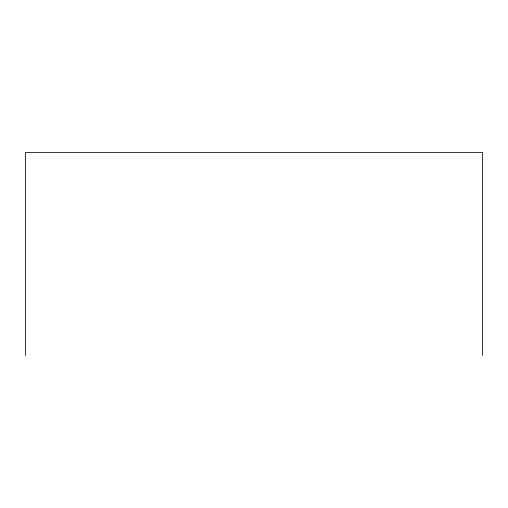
<?xml version="1.0" encoding="UTF-8"?>
<svg xmlns="http://www.w3.org/2000/svg" width="508" height="508" viewBox="0 0 508 508"><rect width="100%" height="100%" fill="white"/><g stroke="black" fill="none" stroke-linecap="round" stroke-linejoin="round"><path stroke-width="0.76" d="M482.6 355.422L482.6 152.578L25.4 152.578L25.4 355.422"/></g></svg>
